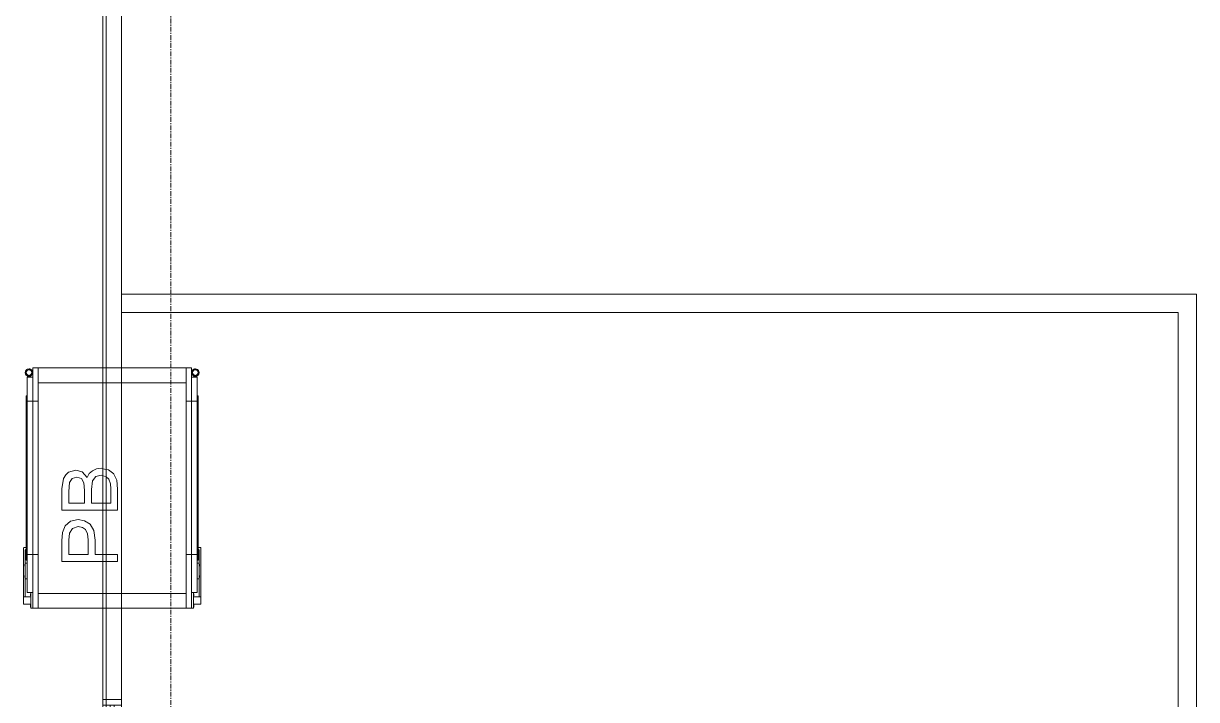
# Model space of a CAD drawing. Header units: millimetres. Extents: x -21807 to 26525, y -2564 to 60640.
# Drawn here: x 2803 to 5976, y 54494 to 56324 of the extents above; entities that cross this region are included whole.
import ezdxf

# ---------------------------------------------------------------- set-up
doc = ezdxf.new("R2010")
doc.units = ezdxf.units.MM
doc.linetypes.add('Grid Line', pattern=[22.225, 12.7, -3.175, 3.175, -3.175])
for name, color, linetype, lineweight in [('A-DETL-THIN', 7, 'Continuous', 9), ('A-WALL', 7, 'Continuous', 9), ('S-GRID', 7, 'Continuous', 9)]:
    doc.layers.add(name, color=color, linetype=linetype, lineweight=lineweight)
doc.layers.add('A-GLAZ', color=7, linetype='Continuous', lineweight=9, true_color=0x00007f)

# ---------------------------------------------------------------- blocks, each defined once
blk = doc.blocks.new('AK_OViewTuongPanel - 1000x1200-V6-MẶT BẰNG PHÂN VÙNG ÁP SUẤT')
at = {"layer": 'A-GLAZ', "color": 7, "lineweight": 13, "true_color": 0xececf5}
for p, q in [((-515, 25), (-500, 25)), ((-515, -25), (-515, 16.4)), ((-500, 25), (-500, 16.4)), ((-500, -5), (-500, 5)), ((-500, 5), (-500, -5)), ((500, 25), (515, 25)), ((500, 16.4), (500, 25)), ((500, 5), (500, -5)), ((500, -5), (500, 5)), ((515, 16.4), (515, -25))]:
    blk.add_line(p, q, dxfattribs=at)
at = {"layer": 'A-GLAZ', "color": 7, "lineweight": 13, "true_color": 0xf3f3f9}
for p, q in [((-515, 16.4), (-515, 25)), ((515, 25), (515, 16.4))]:
    blk.add_line(p, q, dxfattribs=at)
at = {"layer": 'A-GLAZ', "color": 254, "lineweight": 13, "true_color": 0xcccce5}
for p, q in [((-515, 25), (-515, 16.4)), ((-500, 25), (-515, 25)), ((500, 25), (-500, 25)), ((-500, 16.4), (-500, 25)), ((-500, 5), (500, 5)), ((515, 25), (500, 25)), ((500, 25), (500, 16.4)), ((515, 16.4), (515, 25)), ((500, -5), (-500, -5)), ((500, -25), (-500, -25))]:
    blk.add_line(p, q, dxfattribs=at)
at = {"layer": 'A-GLAZ', "color": 9, "lineweight": 13, "true_color": 0xaaaad4}
for p, q in [((-515, 16.4), (-515, -25)), ((-500, -25), (-500, 16.4)), ((500, 5), (-500, 5)), ((-500, 5), (-500, -5)), ((500, 16.4), (500, -25)), ((500, -5), (500, 5)), ((515, -25), (515, 16.4)), ((-515, -25), (-500, -25)), ((-500, -5), (500, -5)), ((-500, -25), (500, -25)), ((500, -25), (515, -25))]:
    blk.add_line(p, q, dxfattribs=at)
at = {"layer": 'A-GLAZ', "color": 254, "lineweight": 13, "true_color": 0xe0e0ef}
for p, q in [((-500, 25), (500, 25)), ((-500, 16.4), (-500, 5)), ((500, 5), (500, 16.4)), ((-500, -25), (-515, -25)), ((-500, -5), (-500, -25)), ((500, -25), (500, -5)), ((515, -25), (500, -25))]:
    blk.add_line(p, q, dxfattribs=at)
blk = doc.blocks.new('Passbox - KT 500x500x400-1231699-MẶT BẰNG PHÂN VÙNG ÁP SUẤT')
at = {"layer": 'A-GLAZ', "color": 254, "lineweight": 13, "true_color": 0xe0e0ef}
for p, q in [((-294.1, 240), (-314.1, 240)), ((-314.1, 220), (-314.1, 240)), ((-294.1, 240), (-294.1, 235)), ((-294.1, 240), (-163, 240)), ((-245.8, 235), (-294.1, 235)), ((-294.1, 235), (-294.1, 220)), ((-245.8, 230), (-282.6, 230)), ((-282.6, 220), (-282.6, 230)), ((-245.8, 235), (-203.4, 235)), ((-245.8, 230), (-245.8, 235)), ((-203.4, 230), (-245.8, 230)), ((-240.7, 236.3), (-242.1, 236.3)), ((-242.1, 236.3), (-240.7, 236.3)), ((-242.1, 235), (-242.1, 236.3)), ((-240.7, 235), (-242.1, 235)), ((-242.1, 235), (-240.7, 235)), ((-237.9, 236.3), (-240.7, 236.3)), ((-240.7, 236.3), (-237.9, 236.3)), ((-240.7, 235), (-240.7, 236.3)), ((-240.7, 235), (-240.7, 236.3)), ((-237.9, 235), (-240.7, 235)), ((-240.7, 235), (-237.9, 235)), ((-237.9, 236.3), (-236.5, 236.3)), ((-236.5, 236.3), (-237.9, 236.3)), ((-237.9, 236.3), (-237.9, 235)), ((-237.9, 235), (-237.9, 236.3)), ((-237.9, 235), (-236.5, 235)), ((-236.5, 235), (-237.9, 235)), ((-236.5, 235), (-236.5, 236.3)), ((-210.3, 236.3), (-211.8, 236.3)), ((-211.8, 236.3), (-210.3, 236.3)), ((-211.8, 235), (-211.8, 236.3)), ((-210.3, 235), (-211.8, 235)), ((-211.8, 235), (-210.3, 235)), ((-210.3, 236.3), (-207.5, 236.3)), ((-207.5, 236.3), (-210.3, 236.3)), ((-210.3, 236.3), (-210.3, 235)), ((-210.3, 235), (-210.3, 236.3)), ((-210.3, 235), (-207.5, 235)), ((-207.5, 235), (-210.3, 235)), ((-207.5, 236.3), (-206.1, 236.3)), ((-206.1, 236.3), (-207.5, 236.3)), ((-207.5, 235), (-207.5, 236.3)), ((-207.5, 235), (-207.5, 236.3)), ((-207.5, 235), (-206.1, 235)), ((-206.1, 235), (-207.5, 235)), ((-206.1, 235), (-206.1, 236.3)), ((-168, 235), (-203.4, 235)), ((-203.4, 235), (-203.4, 230)), ((-193, 230), (-203.4, 230)), ((-195, 230), (-135, 230)), ((-195, 230), (-193, 230)), ((-180.3, 233), (-193, 233)), ((-178.5, 233), (-180, 233)), ((-180, 233), (-178.5, 233)), ((-180, 232.2), (-180, 200)), ((-174, 233), (-177.7, 233)), ((-177.7, 233), (-174, 233)), ((-157.5, 233), (-174, 233)), ((-174, 233), (-157.5, 233)), ((-161, 238), (-161, 233)), ((-146.6, 233), (-157.5, 233)), ((-157.5, 233), (-146.6, 233)), ((-135, 233), (-146.6, 233)), ((-146.6, 233), (-135, 233)), ((-135, 233), (190, 233)), ((190, 233), (-135, 233)), ((190, 230), (-135, 230)), ((232.7, 233), (190, 233)), ((190, 233), (212.5, 233)), ((190, 230), (205.5, 230)), ((205.5, 230), (232.4, 230)), ((212.5, 233), (232.7, 233)), ((232.4, 230), (242, 230)), ((235, 233), (232.7, 233)), ((232.7, 233), (235, 233)), ((235, 230.8), (235, 233)), ((235, 200), (235, 230)), ((242, 233), (235.3, 233)), ((248, 233), (242, 233)), ((242, 230), (248, 230)), ((248, 230), (250, 230)), ((248, 230), (250, 230)), ((300, 230), (248, 230)), ((300, 230), (300, 215)), ((-314.1, 220), (-325, 220)), ((-325, 215), (-325, 220)), ((-282.6, 215), (-325, 215)), ((-325, 200), (-325, 215)), ((-325, 200), (-325, 25)), ((-320.7, 220), (-322.1, 220)), ((-322.1, 220), (-320.7, 220)), ((-320.7, 220), (-322.1, 220)), ((-322.1, 220), (-320.7, 220)), ((-317.9, 220), (-320.7, 220)), ((-320.7, 220), (-317.9, 220)), ((-317.9, 220), (-320.7, 220)), ((-320.7, 220), (-317.9, 220)), ((-317.9, 220), (-316.5, 220)), ((-316.5, 220), (-317.9, 220)), ((-317.9, 220), (-316.5, 220)), ((-316.5, 220), (-317.9, 220)), ((-294.1, 220), (-314.1, 220)), ((-282.6, 220), (-294.1, 220)), ((-290.3, 220), (-291.8, 220)), ((-291.8, 220), (-290.3, 220)), ((-290.3, 220), (-291.8, 220)), ((-291.8, 220), (-290.3, 220)), ((-290.3, 220), (-287.5, 220)), ((-287.5, 220), (-290.3, 220)), ((-290.3, 220), (-287.5, 220)), ((-287.5, 220), (-290.3, 220)), ((-287.5, 220), (-286.1, 220)), ((-286.1, 220), (-287.5, 220)), ((-287.5, 220), (-286.1, 220)), ((-286.1, 220), (-287.5, 220)), ((-285, 200), (-285, 25)), ((-285, 200), (-285, 25)), ((-282.6, 215), (-282.6, 220)), ((300, 215), (-282.6, 215)), ((285, 200), (285, 25)), ((285, 25), (285, 200)), ((325, 215), (300, 215)), ((325, 215), (325, 200)), ((325, 200), (325, 25)), ((-198.5, 25), (-198.5, 135.8)), ((-198.5, 135.8), (-142.7, 135.8)), ((-142.7, 135.8), (-120.2, 134.4)), ((-120.2, 134.4), (-101.9, 127.4)), ((-101.9, 127.4), (-90, 112.8)), ((-59.6, 25), (-59.6, 135.8)), ((-59.6, 135.8), (-2.1, 135.8)), ((-2.1, 135.8), (26, 131.4)), ((26, 131.4), (35.5, 125.8)), ((-140.8, 117), (-179.7, 117)), ((-179.7, 117), (-179.7, 65.2)), ((-121.9, 115.7), (-140.8, 117)), ((-109.2, 107.2), (-121.9, 115.7)), ((-104.4, 91.6), (-109.2, 107.2)), ((-90, 112.8), (-85.5, 92.3)), ((-9, 117), (-40.8, 117)), ((-40.8, 117), (-40.8, 74.6)), ((15.2, 115), (-9, 117)), ((26, 107.8), (15.2, 115)), ((25.8, 83.2), (29.8, 95.5)), ((29.8, 95.5), (26, 107.8)), ((35.5, 125.8), (42.7, 117.8)), ((42.7, 117.8), (48.7, 98.5)), ((48.7, 98.5), (43.6, 80.9)), ((-179.7, 65.2), (-140.3, 65.2)), ((-140.3, 65.2), (-123.6, 66.9)), ((-123.6, 66.9), (-112.6, 72.1)), ((-112.6, 72.1), (-106.4, 80.5)), ((-106.4, 80.5), (-104.4, 91.6)), ((-88.6, 74.5), (-97.7, 59.7)), ((-85.5, 92.3), (-88.6, 74.5)), ((-40.8, 74.6), (-6.4, 74.6)), ((-6.4, 74.6), (13.7, 76.3)), ((13.7, 76.3), (25.8, 83.2)), ((43.6, 80.9), (28.3, 67.6)), ((28.3, 67.6), (39, 62)), ((-141.4, 46.4), (-179.7, 46.4)), ((-179.7, 46.4), (-179.7, 25)), ((-114.7, 49.7), (-141.4, 46.4)), ((-97.7, 59.7), (-114.7, 49.7)), ((-4, 55.8), (-40.8, 55.8)), ((-40.8, 55.8), (-40.8, 25)), ((19.3, 53.3), (-4, 55.8)), ((30.9, 44.5), (19.3, 53.3)), ((34.5, 29.9), (30.9, 44.5)), ((39, 62), (46.9, 53.5)), ((46.9, 53.5), (51.8, 42.7)), ((51.8, 42.7), (53.4, 30.1)), ((-325, 16.4), (-325, 25)), ((-325, 16.4), (-325, 13.7)), ((-325, 13.2), (-325, -25)), ((-285, 16.4), (-285, 11.9)), ((-285, 16.4), (-285, 11.9)), ((-285, 11.3), (-285, -25)), ((-285, 11.3), (-285, -25)), ((-198.5, 25), (-198.5, 16.4)), ((-198.5, 8), (-198.5, 16.4)), ((-198.5, -14.8), (-198.5, 7.2)), ((-179.7, 16.4), (-179.7, 25)), ((-179.7, 16.4), (-179.7, 7.1)), ((-179.7, 6.3), (-179.7, -14.8)), ((-59.6, 25), (-59.6, 16.4)), ((-59.6, 1.6), (-59.6, 16.4)), ((-59.6, -14.8), (-59.6, 0.5)), ((-40.8, 16.4), (-40.8, 25)), ((-40.8, 16.4), (-40.8, 4)), ((-40.8, 4), (-2.2, 4)), ((-2.2, 4), (11.8, 4.7)), ((11.8, 4.7), (23.6, 8.8)), ((23.6, 8.8), (30.7, 16.4)), ((33.4, 25), (31.5, 17.2)), ((33.4, 25), (34.5, 29.9)), ((48.9, 9.8), (38.3, -4.2)), ((50.4, 16.4), (48.9, 9.8)), ((50.4, 16.4), (52.3, 25)), ((53.4, 30.1), (52.3, 25)), ((285, 16.4), (285, -25)), ((285, -25), (285, 16.4)), ((325, 25), (325, 16.4)), ((325, 16.4), (325, -25)), ((-179.7, -14.8), (-198.5, -14.8)), ((-2.6, -14.8), (-59.6, -14.8)), ((21.6, -12.2), (-2.6, -14.8)), ((38, -4.6), (21.6, -12.2)), ((-285, -200), (-325, -200)), ((-325, -200), (-285, -200)), ((-282.6, -215), (-325, -215)), ((-325, -215), (-180, -215)), ((-294.1, -220), (-314.1, -220)), ((-314.1, -220), (-294.1, -220)), ((-285, -200), (285, -200)), ((-180, -200), (-285, -200)), ((-282.6, -215), (-282.6, -220)), ((-180, -215), (-282.6, -215)), ((-282.6, -215), (-282.6, -220)), ((-174, -200), (-180, -200)), ((-180, -200), (-157.5, -200)), ((-180, -215), (-174, -215)), ((-174, -215), (-180, -215)), ((-166.8, -200), (-174, -200)), ((-174, -215), (-166.8, -215)), ((-157.5, -215), (-174, -215)), ((-157.5, -200), (-166.8, -200)), ((-166.8, -215), (-135, -215)), ((-135, -200), (-157.5, -200)), ((-157.5, -200), (-146.6, -200)), ((-135, -215), (-157.5, -215)), ((-146.6, -200), (-135, -200)), ((-135, -200), (190, -200)), ((190, -200), (-135, -200)), ((190, -215), (-135, -215)), ((-135, -215), (190, -215)), ((201.6, -200), (190, -200)), ((190, -200), (221.8, -200)), ((190, -215), (212.5, -215)), ((212.5, -215), (190, -215)), ((233.5, -200), (201.6, -200)), ((212.5, -215), (221.8, -215)), ((229, -215), (212.5, -215)), ((221.8, -200), (233.5, -200)), ((221.8, -215), (235, -215)), ((235, -215), (229, -215)), ((235, -200), (233.5, -200)), ((233.5, -200), (235, -200)), ((285, -200), (235, -200)), ((300, -215), (235, -215)), ((235, -215), (300, -215)), ((325, -200), (285, -200)), ((285, -200), (325, -200)), ((-294.1, -240), (-294.1, -235)), ((-294.1, -235), (-294.1, -240)), ((-203.4, -230), (-245.8, -230)), ((-245.8, -230), (-203.4, -230)), ((-245.8, -235), (-203.4, -235)), ((-245.8, -235), (-203.4, -235)), ((-240.7, -235), (-242.1, -235)), ((-242.1, -235), (-240.7, -235)), ((-237.9, -235), (-240.7, -235)), ((-240.7, -235), (-237.9, -235)), ((-237.9, -235), (-236.5, -235)), ((-236.5, -235), (-237.9, -235)), ((-210.3, -235), (-211.8, -235)), ((-211.8, -235), (-210.3, -235)), ((-210.3, -235), (-207.5, -235)), ((-207.5, -235), (-210.3, -235)), ((-207.5, -235), (-206.1, -235)), ((-206.1, -235), (-207.5, -235)), ((-187, -230), (-193, -230)), ((-193, -230), (-180, -230)), ((-180.3, -230), (-187, -230)), ((-180.3, -233), (-178.6, -233)), ((-180, -230), (-178.5, -230)), ((-178.5, -230), (-180, -230)), ((-180, -233), (-178.5, -233)), ((-178.5, -233), (-180, -233)), ((-177.7, -230), (-174, -230)), ((-174, -230), (-177.7, -230)), ((-177.7, -233), (-174, -233)), ((-166.8, -233), (-177.7, -233)), ((-174, -230), (-157.5, -230)), ((-166.8, -230), (-174, -230)), ((-174, -233), (-166.8, -233)), ((-157.5, -230), (-166.8, -230)), ((-166.8, -233), (-165.5, -233)), ((-165.5, -233), (-166.8, -233)), ((-166, -230.2), (-166, -233)), ((-161.2, -233), (-135, -233)), ((-146.6, -233), (-161.2, -233)), ((-161, -232.2), (-161, -230)), ((-157.5, -230), (-146.6, -230)), ((-146.6, -230), (-157.5, -230)), ((-146.6, -230), (-135, -230)), ((-135, -230), (-146.6, -230)), ((-135, -233), (-146.6, -233)), ((190, -230), (-135, -230)), ((-135, -230), (190, -230)), ((-135, -233), (190, -233)), ((190, -233), (-135, -233)), ((190, -230), (212.5, -230)), ((212.5, -230), (190, -230)), ((190, -233), (201.6, -233)), ((221.8, -233), (190, -233)), ((201.6, -233), (212.5, -233)), ((212.5, -230), (221.8, -230)), ((221.8, -230), (212.5, -230)), ((212.5, -233), (229, -233)), ((221.8, -230), (232.7, -230)), ((232.7, -230), (221.8, -230)), ((232.7, -233), (221.8, -233)), ((229, -233), (232.7, -233)), ((232.7, -230), (235, -230)), ((233.5, -230), (232.7, -230)), ((232.7, -233), (233.5, -233)), ((233.5, -233), (232.7, -233)), ((235, -230), (233.5, -230)), ((233.5, -233), (235, -233)), ((235, -233), (233.5, -233)), ((233.6, -233), (235.3, -233)), ((235, -230), (248, -230)), ((248, -230), (235.3, -230))]:
    blk.add_line(p, q, dxfattribs=at)
at = {"layer": 'A-GLAZ', "color": 254, "lineweight": 13, "true_color": 0xcccce5}
for p, q in [((-314.1, 240), (-294.1, 240)), ((-314.1, 220), (-314.1, 240)), ((-163, 240), (-294.1, 240)), ((-294.1, 220), (-294.1, 240)), ((-294.1, 235), (-245.8, 235)), ((-282.6, 230), (300, 230)), ((-282.6, 215), (-282.6, 230)), ((-245.8, 235), (-203.4, 235)), ((-245.8, 230), (-245.8, 235)), ((-240.7, 236.3), (-242.1, 236.3)), ((-242.1, 236.3), (-240.7, 236.3)), ((-242.1, 235), (-242.1, 236.3)), ((-237.9, 236.3), (-240.7, 236.3)), ((-240.7, 236.3), (-237.9, 236.3)), ((-240.7, 235), (-240.7, 236.3)), ((-240.7, 235), (-240.7, 236.3)), ((-237.9, 236.3), (-236.5, 236.3)), ((-236.5, 236.3), (-237.9, 236.3)), ((-237.9, 236.3), (-237.9, 235)), ((-237.9, 235), (-237.9, 236.3)), ((-236.5, 235), (-236.5, 236.3)), ((-210.3, 236.3), (-211.8, 236.3)), ((-211.8, 236.3), (-210.3, 236.3)), ((-211.8, 235), (-211.8, 236.3)), ((-210.3, 236.3), (-207.5, 236.3)), ((-207.5, 236.3), (-210.3, 236.3)), ((-210.3, 236.3), (-210.3, 235)), ((-210.3, 235), (-210.3, 236.3)), ((-207.5, 236.3), (-206.1, 236.3)), ((-206.1, 236.3), (-207.5, 236.3)), ((-207.5, 235), (-207.5, 236.3)), ((-207.5, 235), (-207.5, 236.3)), ((-206.1, 235), (-206.1, 236.3)), ((-203.4, 235), (-168, 235)), ((-203.4, 230), (-203.4, 235)), ((-195, 233), (-195, 230)), ((-193, 233), (-195, 233)), ((-135, 233), (-195, 233)), ((-161, 233), (-161, 238)), ((-135, 233), (190, 233)), ((250, 233), (190, 233)), ((250, 233), (248, 233)), ((250, 230), (250, 233)), ((300, 215), (300, 230)), ((-325, 220), (-282.6, 220)), ((-325, 215), (-325, 220)), ((-325, 215), (325, 215)), ((-325, 200), (-325, 215)), ((325, 200), (-325, 200)), ((-325, 25), (-325, 200)), ((-325, 200), (325, 200)), ((-320.7, 221.3), (-322.1, 221.3)), ((-322.1, 221.3), (-320.7, 221.3)), ((-320.7, 221.3), (-322.1, 221.3)), ((-322.1, 221.3), (-320.7, 221.3)), ((-322.1, 220), (-322.1, 221.3)), ((-322.1, 220), (-322.1, 221.3)), ((-317.9, 221.3), (-320.7, 221.3)), ((-320.7, 221.3), (-317.9, 221.3)), ((-317.9, 221.3), (-320.7, 221.3)), ((-320.7, 221.3), (-317.9, 221.3)), ((-320.7, 220), (-320.7, 221.3)), ((-320.7, 220), (-320.7, 221.3)), ((-320.7, 220), (-320.7, 221.3)), ((-320.7, 220), (-320.7, 221.3)), ((-317.9, 221.3), (-316.5, 221.3)), ((-316.5, 221.3), (-317.9, 221.3)), ((-317.9, 221.3), (-316.5, 221.3)), ((-316.5, 221.3), (-317.9, 221.3)), ((-317.9, 221.3), (-317.9, 220)), ((-317.9, 220), (-317.9, 221.3)), ((-317.9, 221.3), (-317.9, 220)), ((-317.9, 220), (-317.9, 221.3)), ((-316.5, 220), (-316.5, 221.3)), ((-316.5, 220), (-316.5, 221.3)), ((-290.3, 221.3), (-291.8, 221.3)), ((-291.8, 221.3), (-290.3, 221.3)), ((-290.3, 221.3), (-291.8, 221.3)), ((-291.8, 221.3), (-290.3, 221.3)), ((-291.8, 220), (-291.8, 221.3)), ((-291.8, 220), (-291.8, 221.3)), ((-290.3, 221.3), (-287.5, 221.3)), ((-287.5, 221.3), (-290.3, 221.3)), ((-290.3, 221.3), (-287.5, 221.3)), ((-287.5, 221.3), (-290.3, 221.3)), ((-290.3, 221.3), (-290.3, 220)), ((-290.3, 220), (-290.3, 221.3)), ((-290.3, 221.3), (-290.3, 220)), ((-290.3, 220), (-290.3, 221.3)), ((-287.5, 221.3), (-286.1, 221.3)), ((-286.1, 221.3), (-287.5, 221.3)), ((-287.5, 221.3), (-286.1, 221.3)), ((-286.1, 221.3), (-287.5, 221.3)), ((-287.5, 220), (-287.5, 221.3)), ((-287.5, 220), (-287.5, 221.3)), ((-287.5, 220), (-287.5, 221.3)), ((-287.5, 220), (-287.5, 221.3)), ((-286.1, 220), (-286.1, 221.3)), ((-286.1, 220), (-286.1, 221.3)), ((325, 200), (325, 215)), ((325, 200), (325, 25)), ((-142.7, 135.8), (-198.5, 135.8)), ((-198.5, 135.8), (-198.5, 25)), ((-120.2, 134.4), (-142.7, 135.8)), ((-101.9, 127.4), (-120.2, 134.4)), ((-90, 112.8), (-101.9, 127.4)), ((-2.1, 135.8), (-59.6, 135.8)), ((-59.6, 135.8), (-59.6, 25)), ((26, 131.4), (-2.1, 135.8)), ((35.5, 125.8), (26, 131.4)), ((-179.7, 65.2), (-179.7, 117)), ((-179.7, 117), (-140.8, 117)), ((-140.8, 117), (-121.9, 115.7)), ((-121.9, 115.7), (-109.2, 107.2)), ((-109.2, 107.2), (-104.4, 91.6)), ((-85.5, 92.3), (-90, 112.8)), ((-40.8, 74.6), (-40.8, 117)), ((-40.8, 117), (-9, 117)), ((-9, 117), (15.2, 115)), ((15.2, 115), (26, 107.8)), ((29.8, 95.5), (25.8, 83.2)), ((26, 107.8), (29.8, 95.5)), ((42.7, 117.8), (35.5, 125.8)), ((48.7, 98.5), (42.7, 117.8)), ((43.6, 80.9), (48.7, 98.5)), ((-140.3, 65.2), (-179.7, 65.2)), ((-123.6, 66.9), (-140.3, 65.2)), ((-112.6, 72.1), (-123.6, 66.9)), ((-106.4, 80.5), (-112.6, 72.1)), ((-104.4, 91.6), (-106.4, 80.5)), ((-97.7, 59.7), (-88.6, 74.5)), ((-88.6, 74.5), (-85.5, 92.3)), ((-6.4, 74.6), (-40.8, 74.6)), ((13.7, 76.3), (-6.4, 74.6)), ((25.8, 83.2), (13.7, 76.3)), ((28.3, 67.6), (43.6, 80.9)), ((39, 62), (28.3, 67.6)), ((-179.7, 25), (-179.7, 46.4)), ((-179.7, 46.4), (-141.4, 46.4)), ((-141.4, 46.4), (-114.7, 49.7)), ((-114.7, 49.7), (-97.7, 59.7)), ((-40.8, 25), (-40.8, 55.8)), ((-40.8, 55.8), (-4, 55.8)), ((-4, 55.8), (19.3, 53.3)), ((19.3, 53.3), (30.9, 44.5)), ((30.9, 44.5), (34.5, 29.9)), ((46.9, 53.5), (39, 62)), ((51.8, 42.7), (46.9, 53.5)), ((53.4, 30.1), (51.8, 42.7)), ((-325, 13.7), (-325, 16.4)), ((-325, -25), (-325, 13.2)), ((-198.5, 16.4), (-198.5, 8)), ((-198.5, 7.2), (-198.5, -14.8)), ((-179.7, 7.1), (-179.7, 16.4)), ((-179.7, -14.8), (-179.7, 6.3)), ((-59.6, 16.4), (-59.6, 1.6)), ((-59.6, 0.5), (-59.6, -14.8)), ((-40.8, 4), (-40.8, 16.4)), ((-2.2, 4), (-40.8, 4)), ((11.8, 4.7), (-2.2, 4)), ((23.6, 8.8), (11.8, 4.7)), ((30.7, 16.4), (23.6, 8.8)), ((34.5, 29.9), (33.4, 25)), ((38.3, -4.2), (48.9, 9.8)), ((48.9, 9.8), (50.4, 16.4)), ((52.3, 25), (53.4, 30.1)), ((325, 16.4), (325, -25)), ((-325, -25), (-325, -200)), ((-285, -25), (-285, -200)), ((-285, -25), (-285, -200)), ((-198.5, -14.8), (-179.7, -14.8)), ((-59.6, -14.8), (-2.6, -14.8)), ((-2.6, -14.8), (21.6, -12.2)), ((21.6, -12.2), (38, -4.6)), ((285, -25), (285, -200)), ((285, -200), (285, -25)), ((325, -25), (325, -200)), ((-325, -200), (-325, -215)), ((-325, -215), (-282.6, -215)), ((-325, -215), (-325, -220)), ((-325, -220), (-314.1, -220)), ((-320.7, -220), (-322.1, -220)), ((-322.1, -220), (-320.7, -220)), ((-320.7, -220), (-322.1, -220)), ((-322.1, -220), (-320.7, -220)), ((-317.9, -220), (-320.7, -220)), ((-320.7, -220), (-317.9, -220)), ((-317.9, -220), (-320.7, -220)), ((-320.7, -220), (-317.9, -220)), ((-317.9, -220), (-316.5, -220)), ((-316.5, -220), (-317.9, -220)), ((-317.9, -220), (-316.5, -220)), ((-316.5, -220), (-317.9, -220)), ((-314.1, -220), (-294.1, -220)), ((-314.1, -220), (-314.1, -240)), ((-294.1, -220), (-294.1, -235)), ((-294.1, -220), (-282.6, -220)), ((-290.3, -220), (-291.8, -220)), ((-291.8, -220), (-290.3, -220)), ((-290.3, -220), (-291.8, -220)), ((-291.8, -220), (-290.3, -220)), ((-290.3, -220), (-287.5, -220)), ((-287.5, -220), (-290.3, -220)), ((-290.3, -220), (-287.5, -220)), ((-287.5, -220), (-290.3, -220)), ((-287.5, -220), (-286.1, -220)), ((-286.1, -220), (-287.5, -220)), ((-287.5, -220), (-286.1, -220)), ((-286.1, -220), (-287.5, -220)), ((-282.6, -220), (-282.6, -215)), ((-282.6, -215), (300, -215)), ((-282.6, -220), (-282.6, -230)), ((-180, -200), (-180, -230)), ((235, -232.2), (235, -200)), ((300, -215), (300, -230)), ((300, -215), (325, -215)), ((325, -200), (325, -215)), ((-314.1, -240), (-294.1, -240)), ((-294.1, -235), (-245.8, -235)), ((-294.1, -235), (-294.1, -240)), ((-163, -240), (-294.1, -240)), ((-282.6, -230), (-245.8, -230)), ((-245.8, -230), (-203.4, -230)), ((-245.8, -230), (-245.8, -235)), ((-203.4, -235), (-245.8, -235)), ((-240.7, -235), (-242.1, -235)), ((-242.1, -235), (-240.7, -235)), ((-242.1, -235), (-242.1, -236.3)), ((-240.7, -236.3), (-242.1, -236.3)), ((-242.1, -236.3), (-240.7, -236.3)), ((-237.9, -235), (-240.7, -235)), ((-240.7, -235), (-237.9, -235)), ((-240.7, -235), (-240.7, -236.3)), ((-240.7, -235), (-240.7, -236.3)), ((-237.9, -236.3), (-240.7, -236.3)), ((-240.7, -236.3), (-237.9, -236.3)), ((-237.9, -235), (-236.5, -235)), ((-236.5, -235), (-237.9, -235)), ((-237.9, -236.3), (-237.9, -235)), ((-237.9, -235), (-237.9, -236.3)), ((-237.9, -236.3), (-236.5, -236.3)), ((-236.5, -236.3), (-237.9, -236.3)), ((-236.5, -235), (-236.5, -236.3)), ((-210.3, -235), (-211.8, -235)), ((-211.8, -235), (-210.3, -235)), ((-211.8, -235), (-211.8, -236.3)), ((-210.3, -236.3), (-211.8, -236.3)), ((-211.8, -236.3), (-210.3, -236.3)), ((-210.3, -235), (-207.5, -235)), ((-207.5, -235), (-210.3, -235)), ((-210.3, -236.3), (-210.3, -235)), ((-210.3, -235), (-210.3, -236.3)), ((-210.3, -236.3), (-207.5, -236.3)), ((-207.5, -236.3), (-210.3, -236.3)), ((-207.5, -235), (-206.1, -235)), ((-206.1, -235), (-207.5, -235)), ((-207.5, -235), (-207.5, -236.3)), ((-207.5, -235), (-207.5, -236.3)), ((-207.5, -236.3), (-206.1, -236.3)), ((-206.1, -236.3), (-207.5, -236.3)), ((-206.1, -235), (-206.1, -236.3)), ((-203.4, -230), (-203.4, -235)), ((-203.4, -230), (-193, -230)), ((-203.4, -235), (-168, -235)), ((-193, -230), (-195, -230)), ((-135, -230), (-195, -230)), ((-193, -233), (-180.3, -233)), ((-180, -230.8), (-180, -233)), ((-180, -233), (-178.5, -233)), ((-178.5, -233), (-180, -233)), ((-177.7, -233), (-135, -233)), ((-135, -233), (-177.7, -233)), ((-161, -233), (-161, -238)), ((-135, -230), (190, -230)), ((190, -233), (-135, -233)), ((-135, -233), (190, -233)), ((250, -230), (190, -230)), ((190, -233), (232.7, -233)), ((232.7, -233), (190, -233)), ((233.5, -233), (235, -233)), ((235, -233), (233.5, -233)), ((235.3, -233), (248, -233)), ((250, -230), (248, -230)), ((248, -230), (300, -230))]:
    blk.add_line(p, q, dxfattribs=at)
at = {"layer": 'A-GLAZ', "color": 7, "lineweight": 13, "true_color": 0xececf5}
for p, q in [((-294.1, 235), (-294.1, 240)), ((-294.1, 240), (-294.1, 235)), ((-203.4, 235), (-245.8, 235)), ((-203.4, 235), (-245.8, 235)), ((-245.8, 230), (-203.4, 230)), ((-203.4, 230), (-245.8, 230)), ((-240.7, 235), (-242.1, 235)), ((-242.1, 235), (-240.7, 235)), ((-237.9, 235), (-240.7, 235)), ((-240.7, 235), (-237.9, 235)), ((-237.9, 235), (-236.5, 235)), ((-236.5, 235), (-237.9, 235)), ((-210.3, 235), (-211.8, 235)), ((-211.8, 235), (-210.3, 235)), ((-210.3, 235), (-207.5, 235)), ((-207.5, 235), (-210.3, 235)), ((-207.5, 235), (-206.1, 235)), ((-206.1, 235), (-207.5, 235)), ((-193, 230), (-180.3, 230)), ((-180, 230), (-193, 230)), ((-178.6, 233), (-180.3, 233)), ((-178.5, 233), (-180, 233)), ((-180, 233), (-178.5, 233)), ((-178.5, 230), (-180, 230)), ((-180, 230), (-178.5, 230)), ((-174, 233), (-177.7, 233)), ((-177.7, 233), (-174, 233)), ((-174, 230), (-177.7, 230)), ((-177.7, 230), (-174, 230)), ((-166.8, 233), (-174, 233)), ((-174, 233), (-166.8, 233)), ((-146.6, 230), (-174, 230)), ((-174, 230), (-166.8, 230)), ((-165.5, 233), (-166.8, 233)), ((-166.8, 233), (-165.5, 233)), ((-166.8, 230), (-157.5, 230)), ((-166, 232.8), (-166, 230)), ((-157.5, 233), (-161.2, 233)), ((-161.2, 233), (-146.6, 233)), ((-161, 230.8), (-161, 233)), ((-146.6, 233), (-157.5, 233)), ((-157.5, 230), (-135, 230)), ((-135, 233), (-146.6, 233)), ((-146.6, 233), (-135, 233)), ((-135, 230), (-146.6, 230)), ((190, 233), (-135, 233)), ((-135, 233), (190, 233)), ((-135, 230), (190, 230)), ((190, 230), (-135, 230)), ((201.6, 233), (190, 233)), ((190, 233), (201.6, 233)), ((232.7, 230), (190, 230)), ((190, 230), (221.8, 230)), ((212.5, 233), (201.6, 233)), ((201.6, 233), (229, 233)), ((221.8, 233), (212.5, 233)), ((232.7, 233), (221.8, 233)), ((221.8, 230), (232.7, 230)), ((229, 233), (232.7, 233)), ((235, 233), (232.7, 233)), ((232.7, 233), (233.5, 233)), ((233.5, 233), (235, 233)), ((235, 230), (233.5, 230)), ((233.5, 230), (235, 230)), ((235.3, 233), (233.6, 233)), ((248, 230), (235, 230)), ((235.3, 230), (248, 230)), ((-325, 215), (-282.6, 215)), ((-180, 215), (-325, 215)), ((-325, 200), (-285, 200)), ((-325, 200), (-285, 200)), ((-314.1, 220), (-294.1, 220)), ((-294.1, 220), (-314.1, 220)), ((285, 200), (-285, 200)), ((-180, 200), (-285, 200)), ((-282.6, 220), (-282.6, 215)), ((-282.6, 215), (-282.6, 220)), ((-282.6, 215), (-180, 215)), ((-178.5, 215), (-180, 215)), ((-180, 215), (-174, 215)), ((-180, 200), (-174, 200)), ((-166.8, 200), (-180, 200)), ((-166.8, 215), (-178.5, 215)), ((-174, 215), (-146.6, 215)), ((-174, 200), (-166.8, 200)), ((-157.5, 215), (-166.8, 215)), ((-166.8, 200), (-157.5, 200)), ((-146.6, 200), (-166.8, 200)), ((-135, 215), (-157.5, 215)), ((-157.5, 200), (-146.6, 200)), ((-146.6, 215), (-135, 215)), ((-146.6, 200), (-135, 200)), ((-135, 200), (-146.6, 200)), ((-135, 215), (190, 215)), ((190, 215), (-135, 215)), ((190, 200), (-135, 200)), ((-135, 200), (190, 200)), ((201.6, 215), (190, 215)), ((190, 215), (201.6, 215)), ((190, 200), (201.6, 200)), ((201.6, 200), (190, 200)), ((233.5, 215), (201.6, 215)), ((201.6, 215), (233.5, 215)), ((201.6, 200), (212.5, 200)), ((212.5, 200), (201.6, 200)), ((212.5, 200), (221.8, 200)), ((229, 200), (212.5, 200)), ((221.8, 200), (233.5, 200)), ((233.5, 200), (229, 200)), ((235, 215), (233.5, 215)), ((233.5, 215), (235, 215)), ((233.5, 200), (235, 200)), ((235, 200), (233.5, 200)), ((235, 215), (300, 215)), ((300, 215), (235, 215)), ((285, 200), (235, 200)), ((285, 200), (325, 200)), ((285, 200), (325, 200)), ((-325, 25), (-325, 16.4)), ((-285, 25), (-285, 16.4)), ((-285, 25), (-285, 16.4)), ((-198.5, 16.4), (-198.5, 25)), ((-179.7, 25), (-179.7, 16.4)), ((-59.6, 16.4), (-59.6, 25)), ((-40.8, 25), (-40.8, 16.4)), ((31.5, 17.2), (33.4, 25)), ((52.3, 25), (50.4, 16.4)), ((285, 25), (285, 16.4)), ((285, 16.4), (285, 25)), ((325, 25), (325, 16.4)), ((-180, -200), (-285, -200)), ((-285, -200), (-180, -200)), ((-178.5, -200), (-180, -200)), ((-180, -200), (-178.5, -200)), ((-174, -200), (-178.5, -200)), ((-178.5, -200), (-174, -200)), ((-178.5, -215), (-174, -215)), ((-166.8, -215), (-178.5, -215)), ((-166.8, -200), (-174, -200)), ((-174, -200), (-166.8, -200)), ((-174, -215), (-146.6, -215)), ((-157.5, -200), (-166.8, -200)), ((-166.8, -200), (-157.5, -200)), ((-157.5, -215), (-166.8, -215)), ((-135, -200), (-157.5, -200)), ((-157.5, -200), (-146.6, -200)), ((-135, -215), (-157.5, -215)), ((-146.6, -200), (-135, -200)), ((-146.6, -215), (-135, -215)), ((190, -200), (-135, -200)), ((-135, -200), (190, -200)), ((-135, -215), (190, -215)), ((190, -215), (-135, -215)), ((201.6, -200), (190, -200)), ((190, -200), (201.6, -200)), ((190, -215), (229, -215)), ((212.5, -215), (190, -215)), ((229, -200), (201.6, -200)), ((201.6, -200), (212.5, -200)), ((212.5, -200), (221.8, -200)), ((231.8, -215), (212.5, -215)), ((221.8, -200), (229, -200)), ((233.5, -200), (229, -200)), ((229, -200), (235, -200)), ((229, -215), (231.8, -215)), ((232.7, -215), (233.5, -215)), ((233.5, -215), (232.7, -215)), ((235, -200), (233.5, -200)), ((285, -200), (235, -200)), ((235, -200), (285, -200)), ((-180, -230), (-178.5, -230)), ((-178.5, -230), (-180, -230)), ((-177.7, -230), (-174, -230)), ((-174, -230), (-177.7, -230)), ((-177.4, -233), (-165.4, -233)), ((-173.4, -230), (-166.8, -230)), ((-166.8, -230), (-173.4, -230)), ((-166, -233), (-166, -230.2)), ((-165.2, -233), (-161.2, -233)), ((-161.2, -233), (-165.2, -233)), ((-161, -230), (-165, -230)), ((-161.2, -230), (-157.5, -230)), ((-157.5, -230), (-161.2, -230)), ((-161.2, -233), (-135, -233)), ((-161, -230), (-161, -232.2)), ((-156.6, -230), (-146.6, -230)), ((-146.6, -230), (-156.6, -230)), ((-145.6, -230), (-135, -230)), ((-135, -230), (-145.6, -230)), ((-135, -230), (190, -230)), ((190, -230), (-135, -230)), ((-135, -233), (190, -233)), ((190, -233), (205.5, -233)), ((191.1, -230), (201.6, -230)), ((201.6, -230), (191.1, -230)), ((202.7, -230), (212.5, -230)), ((212.5, -230), (202.7, -230)), ((205.5, -233), (232.4, -233)), ((213.4, -230), (221.8, -230)), ((221.8, -230), (213.4, -230)), ((222.6, -230), (229, -230)), ((229, -230), (222.6, -230)), ((229.5, -230), (232.7, -230)), ((232.7, -230), (229.5, -230)), ((232.7, -230), (233.5, -230)), ((233.5, -230), (232.7, -230)), ((232.7, -233), (233.5, -233)), ((233.5, -233), (232.7, -233)), ((233.7, -230), (235, -230)), ((235, -230), (233.7, -230))]:
    blk.add_line(p, q, dxfattribs=at)
at = {"layer": 'A-GLAZ', "color": 7, "lineweight": 13, "true_color": 0xf7f7fb}
for p, q in [((-180.3, 230), (-178.8, 230)), ((-178.6, 230), (-180, 230)), ((-161.2, 230), (-165.2, 230)), ((-165.2, 230), (-161.2, 230)), ((-161.2, 233), (-165, 233)), ((-161, 230), (-165, 230)), ((233.5, 230), (232.7, 230)), ((232.7, 230), (233.5, 230)), ((234.9, 230), (233.5, 230)), ((233.6, 230), (235.2, 230)), ((232.5, 200), (-180, 200)), ((235, 200), (233.5, 200)), ((232.5, -200), (-180, -200)), ((-180, -200), (232.5, -200)), ((231.4, -215), (-178.5, -215)), ((-178.5, -215), (231.4, -215)), ((235, -200), (233.5, -200)), ((233.5, -200), (235, -200)), ((-174.2, -230), (-177.4, -230)), ((-177.4, -230), (-174, -230)), ((-167, -230), (-173.6, -230)), ((-173.3, -230), (-166.8, -230)), ((-157.7, -230), (-161.2, -230)), ((-161, -230), (-157.5, -230)), ((-146.7, -230), (-156.7, -230)), ((-156.5, -230), (-146.6, -230)), ((-135, -230), (-145.7, -230)), ((-145.6, -230), (190, -230)), ((190, -230), (-135, -230)), ((201.7, -230), (191.1, -230)), ((191.1, -230), (201.6, -230)), ((202.6, -230), (212.5, -230)), ((212.7, -230), (202.7, -230)), ((213.3, -230), (221.8, -230)), ((222, -230), (213.5, -230)), ((222.5, -230), (229, -230)), ((229.2, -230), (222.7, -230)), ((229.4, -230), (232.4, -230)), ((232.4, -230), (229.6, -230)), ((232.4, -233), (232.5, -233))]:
    blk.add_line(p, q, dxfattribs=at)
at = {"layer": 'A-GLAZ', "color": 7, "lineweight": 13, "true_color": 0xf3f3f9}
for p, q in [((-178.7, 230), (-180, 230)), ((-180, 230), (-178.7, 230)), ((-174.5, 230), (-177.7, 230)), ((-177.7, 230), (-174.5, 230)), ((-165.4, 233), (-177.4, 233)), ((-167.6, 230), (-174, 230)), ((-174, 230), (-167.6, 230)), ((-166, 230), (-166, 232.8)), ((-161.2, 233), (-165.2, 233)), ((-165.2, 233), (-161.2, 233)), ((-165, 230), (-161, 230)), ((-150.5, 233), (-161.2, 233)), ((-158.4, 230), (-161.2, 230)), ((-161.2, 230), (-158.4, 230)), ((-161, 233), (-161, 230.8)), ((-147.7, 230), (-157.5, 230)), ((-157.5, 230), (-147.7, 230)), ((-135, 233), (-150.5, 233)), ((-136.1, 230), (-146.6, 230)), ((-146.6, 230), (-136.1, 230)), ((190, 233), (-135, 233)), ((190, 230), (-135, 230)), ((-135, 230), (190, 230)), ((232.4, 233), (190, 233)), ((200.6, 230), (190, 230)), ((190, 230), (200.6, 230)), ((211.6, 230), (201.6, 230)), ((201.6, 230), (211.6, 230)), ((220.2, 230), (212.5, 230)), ((212.5, 230), (220.2, 230)), ((228.4, 230), (221.8, 230)), ((221.8, 230), (228.4, 230)), ((232.7, 230), (229, 230)), ((229, 230), (232.7, 230)), ((233.5, 230), (232.7, 230)), ((232.7, 230), (233.5, 230)), ((235, 230), (233.5, 230)), ((233.5, 230), (235, 230)), ((-285, 200), (-180, 200)), ((-285, 200), (-180, 200)), ((-180, 200), (-174, 200)), ((-135, 200), (-180, 200)), ((-142, 215), (-178.5, 215)), ((-178.5, 215), (-142, 215)), ((-174, 200), (-157.5, 200)), ((-157.5, 200), (-135, 200)), ((-135, 215), (-141.4, 215)), ((-141.4, 215), (-135, 215)), ((190, 215), (-135, 215)), ((-135, 215), (190, 215)), ((-135, 200), (190, 200)), ((190, 200), (-135, 200)), ((233.5, 215), (190, 215)), ((190, 215), (233.5, 215)), ((190, 200), (201.6, 200)), ((235, 200), (190, 200)), ((201.6, 200), (229, 200)), ((229, 200), (233.5, 200)), ((233.5, 200), (235, 200)), ((235, 200), (285, 200)), ((235, 200), (285, 200)), ((232.5, -200), (-180, -200)), ((235, -200), (233.5, -200)), ((-178.6, -230), (-180.2, -230)), ((-179.9, -230), (-178.5, -230)), ((-165.2, -230), (-161.2, -230)), ((-161.2, -230), (-165.2, -230)), ((-165, -230), (-161, -230)), ((-165, -233), (-161.2, -233)), ((233.6, -230), (235, -230)), ((235.3, -230), (233.8, -230))]:
    blk.add_line(p, q, dxfattribs=at)
at = {"layer": 'A-GLAZ', "color": 7, "lineweight": 13, "true_color": 0xfafafc}
for p, q in [((-177.4, 230), (-174.6, 230)), ((-174.4, 230), (-177.4, 230)), ((-174.2, 230), (-167.7, 230)), ((-167.5, 230), (-174, 230)), ((-161.2, 230), (-158.5, 230)), ((-158.3, 230), (-161, 230)), ((-157.7, 230), (-150.5, 230)), ((-147.6, 230), (-157.5, 230)), ((-150.5, 230), (-147.7, 230)), ((-146.7, 230), (-136.1, 230)), ((-136.1, 230), (-146.6, 230)), ((-135, 230), (190, 230)), ((200.6, 230), (-135, 230)), ((190, 230), (200.7, 230)), ((211.5, 230), (201.6, 230)), ((201.7, 230), (205.5, 230)), ((205.5, 230), (211.7, 230)), ((220, 230), (212.5, 230)), ((212.7, 230), (220, 230)), ((228.3, 230), (221.8, 230)), ((222, 230), (228.6, 230)), ((232.4, 230), (229, 230)), ((229.2, 230), (232.4, 230)), ((232.5, 233), (232.4, 233)), ((-180, 200), (232.5, 200)), ((-180, 200), (232.5, 200)), ((-178.5, 215), (-142, 215)), ((-142, 215), (-178.5, 215)), ((-141.4, 215), (232.5, 215)), ((232.5, 215), (-141.4, 215)), ((233.5, 200), (235, 200)), ((233.5, 200), (235, 200)), ((-161.2, -230), (-165, -230)), ((-165, -230), (-161, -230))]:
    blk.add_line(p, q, dxfattribs=at)
at = {"layer": 'A-GLAZ', "color": 7, "lineweight": 13, "true_color": 0xfcfcfd}
for p, q in [((-165, 230), (-161.2, 230)), ((-161, 230), (-165, 230)), ((232.5, -230), (232.4, -230))]:
    blk.add_line(p, q, dxfattribs=at)
at = {"layer": 'A-GLAZ', "color": 7, "lineweight": 13, "true_color": 0xfdfdfd}
blk.add_line((232.4, 230), (232.5, 230), dxfattribs=at)
at = {"layer": 'A-GLAZ', "color": 9, "lineweight": 13, "true_color": 0xaaaad4}
for p, q in [((-325, -200), (-325, -25)), ((325, -25), (325, -200)), ((-325, -200), (325, -200)), ((-325, -200), (-325, -215)), ((325, -200), (-325, -200)), ((-325, -215), (-325, -220)), ((325, -215), (-325, -215)), ((-282.6, -220), (-325, -220)), ((-322.1, -220), (-322.1, -221.3)), ((-322.1, -220), (-322.1, -221.3)), ((-320.7, -221.3), (-322.1, -221.3)), ((-322.1, -221.3), (-320.7, -221.3)), ((-320.7, -221.3), (-322.1, -221.3)), ((-322.1, -221.3), (-320.7, -221.3)), ((-320.7, -220), (-320.7, -221.3)), ((-320.7, -220), (-320.7, -221.3)), ((-320.7, -220), (-320.7, -221.3)), ((-320.7, -220), (-320.7, -221.3)), ((-317.9, -221.3), (-320.7, -221.3)), ((-320.7, -221.3), (-317.9, -221.3)), ((-317.9, -221.3), (-320.7, -221.3)), ((-320.7, -221.3), (-317.9, -221.3)), ((-317.9, -221.3), (-317.9, -220)), ((-317.9, -220), (-317.9, -221.3)), ((-317.9, -221.3), (-317.9, -220)), ((-317.9, -220), (-317.9, -221.3)), ((-317.9, -221.3), (-316.5, -221.3)), ((-316.5, -221.3), (-317.9, -221.3)), ((-317.9, -221.3), (-316.5, -221.3)), ((-316.5, -221.3), (-317.9, -221.3)), ((-316.5, -220), (-316.5, -221.3)), ((-316.5, -220), (-316.5, -221.3)), ((-314.1, -220), (-314.1, -240)), ((-294.1, -240), (-294.1, -220)), ((-291.8, -220), (-291.8, -221.3)), ((-291.8, -220), (-291.8, -221.3)), ((-290.3, -221.3), (-291.8, -221.3)), ((-291.8, -221.3), (-290.3, -221.3)), ((-290.3, -221.3), (-291.8, -221.3)), ((-291.8, -221.3), (-290.3, -221.3)), ((-290.3, -221.3), (-290.3, -220)), ((-290.3, -220), (-290.3, -221.3)), ((-290.3, -221.3), (-290.3, -220)), ((-290.3, -220), (-290.3, -221.3)), ((-290.3, -221.3), (-287.5, -221.3)), ((-287.5, -221.3), (-290.3, -221.3)), ((-290.3, -221.3), (-287.5, -221.3)), ((-287.5, -221.3), (-290.3, -221.3)), ((-287.5, -220), (-287.5, -221.3)), ((-287.5, -220), (-287.5, -221.3)), ((-287.5, -220), (-287.5, -221.3)), ((-287.5, -220), (-287.5, -221.3)), ((-287.5, -221.3), (-286.1, -221.3)), ((-286.1, -221.3), (-287.5, -221.3)), ((-287.5, -221.3), (-286.1, -221.3)), ((-286.1, -221.3), (-287.5, -221.3)), ((-286.1, -220), (-286.1, -221.3)), ((-286.1, -220), (-286.1, -221.3)), ((-282.6, -215), (-282.6, -230)), ((300, -230), (300, -215)), ((325, -215), (325, -200)), ((-294.1, -240), (-314.1, -240)), ((-245.8, -235), (-294.1, -235)), ((-294.1, -240), (-163, -240)), ((300, -230), (-282.6, -230)), ((-245.8, -230), (-245.8, -235)), ((-203.4, -235), (-245.8, -235)), ((-242.1, -235), (-242.1, -236.3)), ((-240.7, -236.3), (-242.1, -236.3)), ((-242.1, -236.3), (-240.7, -236.3)), ((-240.7, -235), (-240.7, -236.3)), ((-240.7, -235), (-240.7, -236.3)), ((-237.9, -236.3), (-240.7, -236.3)), ((-240.7, -236.3), (-237.9, -236.3)), ((-237.9, -236.3), (-237.9, -235)), ((-237.9, -235), (-237.9, -236.3)), ((-237.9, -236.3), (-236.5, -236.3)), ((-236.5, -236.3), (-237.9, -236.3)), ((-236.5, -235), (-236.5, -236.3)), ((-211.8, -235), (-211.8, -236.3)), ((-210.3, -236.3), (-211.8, -236.3)), ((-211.8, -236.3), (-210.3, -236.3)), ((-210.3, -236.3), (-210.3, -235)), ((-210.3, -235), (-210.3, -236.3)), ((-210.3, -236.3), (-207.5, -236.3)), ((-207.5, -236.3), (-210.3, -236.3)), ((-207.5, -235), (-207.5, -236.3)), ((-207.5, -235), (-207.5, -236.3)), ((-207.5, -236.3), (-206.1, -236.3)), ((-206.1, -236.3), (-207.5, -236.3)), ((-206.1, -235), (-206.1, -236.3)), ((-203.4, -235), (-203.4, -230)), ((-168, -235), (-203.4, -235)), ((-195, -230), (-195, -233)), ((-195, -233), (-135, -233)), ((-195, -233), (-193, -233)), ((-161, -238), (-161, -233)), ((190, -233), (-135, -233)), ((190, -233), (250, -233)), ((248, -233), (250, -233)), ((250, -233), (250, -230))]:
    blk.add_line(p, q, dxfattribs=at)
at = {"layer": 'A-GLAZ', "color": 254, "lineweight": 13, "true_color": 0xcccce5}
for centre, radius, start, end in [((-168, 233), 2, 0, 90), ((-168, 233), 2, 15, 90), ((-163, 238), 2, 360, 90), ((312.5, 225), 10, 0, 180), ((312.5, 225), 10, 165, 180), ((312.5, 225), 10, 165, 180), ((312.5, 225), 10, 165, 180), ((312.5, 225), 10, 180, 360), ((312.5, 225), 10, 180, 225), ((312.5, 225), 10, 180, 225), ((312.5, 225), 10, 180, 225), ((312.5, 225), 10, 0, 150), ((312.5, 225), 10, 0, 150), ((312.5, 225), 10, 0, 150), ((312.5, 225), 7.5, 0, 180), ((312.5, 225), 7.5, 180, 360), ((312.5, 225), 10, 345, 360), ((312.5, 225), 10, 345, 360), ((312.5, 225), 10, 345, 360), ((312.5, 225), 10, 240, 330), ((312.5, 225), 10, 240, 330), ((312.5, 225), 10, 240, 330), ((312.5, -225), 10, 120, 135), ((312.5, -225), 10, 120, 135), ((312.5, -225), 7.5, 120, 150), ((312.5, -225), 7.5, 120, 150), ((312.5, -225), 7.5, 47.1301, 117.8699), ((312.5, -225), 7.5, 47.1301, 117.8699), ((312.5, -225), 10, 15, 30), ((312.5, -225), 10, 15, 30), ((-168, -233), 2, 345, 0), ((-163, -238), 2, 270, 0), ((312.5, -225), 10, 195, 210), ((312.5, -225), 10, 195, 210), ((312.5, -225), 7.5, 165, 180), ((312.5, -225), 7.5, 165, 180), ((312.5, -225), 7.5, 180, 195), ((312.5, -225), 7.5, 180, 195), ((312.5, -225), 7.5, 212.1301, 225), ((312.5, -225), 7.5, 212.1301, 225), ((312.5, -225), 7.5, 240, 270), ((312.5, -225), 7.5, 240, 270), ((312.5, -225), 7.5, 285, 330), ((312.5, -225), 7.5, 285, 330), ((312.5, -225), 7.5, 0, 15), ((312.5, -225), 7.5, 0, 15), ((312.5, -225), 7.5, 345, 360), ((312.5, -225), 7.5, 345, 0)]:
    blk.add_arc(centre, radius, start, end, dxfattribs=at)
at = {"layer": 'A-GLAZ', "color": 254, "lineweight": 13, "true_color": 0xe0e0ef}
for centre, radius, start, end in [((-168, 233), 2, 0, 15), ((-163, 238), 2, 45, 90), ((-163, 238), 2, 0, 45), ((312.5, 225), 10, 150, 165), ((312.5, 225), 10, 150, 165), ((312.5, 225), 7.5, 165, 180), ((312.5, 225), 7.5, 165, 180), ((312.5, 225), 7.5, 180, 195), ((312.5, 225), 7.5, 180, 195), ((312.5, 225), 7.5, 195, 210), ((312.5, 225), 7.5, 195, 210), ((312.5, 225), 7.5, 135, 147.8699), ((312.5, 225), 7.5, 135, 147.8699), ((312.5, 225), 7.5, 90, 120), ((312.5, 225), 7.5, 105, 120), ((312.5, 225), 7.5, 90, 105), ((312.5, 225), 7.5, 60, 75), ((312.5, 225), 7.5, 45, 75), ((312.5, 225), 7.5, 30, 60), ((312.5, 225), 7.5, 30, 45), ((312.5, 225), 7.5, 332.9166, 360), ((312.5, 225), 7.5, 332.9166, 345), ((312.5, 225), 7.5, 0, 15), ((312.5, 225), 7.5, 0, 15), ((312.5, 225), 7.5, 345, 360), ((312.5, 225), 10, 330, 345), ((312.5, 225), 10, 330, 345), ((312.5, 225), 10, 225, 240), ((312.5, 225), 10, 225, 240), ((312.5, 225), 7.5, 210, 225), ((312.5, 225), 7.5, 210, 225), ((312.5, 225), 7.5, 242.1301, 312.8699), ((312.5, 225), 7.5, 242.1301, 255), ((312.5, 225), 7.5, 255, 270), ((312.5, 225), 7.5, 270, 312.8699), ((312.5, 225), 7.5, 315, 330), ((312.5, 225), 7.5, 315, 330), ((312.5, -225), 10, 120, 135), ((312.5, -225), 7.5, 120, 150), ((312.5, -225), 7.5, 105, 117.8699), ((312.5, -225), 7.5, 47.1301, 105), ((312.5, -225), 10, 15, 30), ((312.5, -225), 10, 195, 210), ((312.5, -225), 7.5, 165, 180), ((312.5, -225), 7.5, 180, 195), ((312.5, -225), 7.5, 212.1301, 225), ((312.5, -225), 7.5, 240, 255), ((312.5, -225), 7.5, 255, 270), ((312.5, -225), 7.5, 285, 330), ((312.5, -225), 7.5, 0, 15), ((312.5, -225), 7.5, 345, 0)]:
    blk.add_arc(centre, radius, start, end, dxfattribs=at)
at = {"layer": 'A-GLAZ', "color": 7, "lineweight": 13, "true_color": 0xececf5}
for radius, start, end in [(10, 150, 165), (7.5, 165, 180), (7.5, 180, 210), (7.5, 135, 147.8699), (7.5, 90, 120), (7.5, 45, 75), (7.5, 30, 45), (7.5, 332.9166, 345), (7.5, 0, 15), (7.5, 345, 360), (10, 330, 345), (10, 225, 240), (7.5, 210, 225), (7.5, 242.1301, 270), (7.5, 270, 300), (7.5, 300, 312.8699), (7.5, 315, 330)]:
    blk.add_arc((312.5, 225), radius, start, end, dxfattribs=at)
at = {"layer": 'A-GLAZ', "color": 9, "lineweight": 13, "true_color": 0xaaaad4}
for centre, radius, start, end in [((312.5, -225), 10, 0, 180), ((312.5, -225), 10, 135, 180), ((312.5, -225), 10, 135, 180), ((312.5, -225), 10, 135, 180), ((312.5, -225), 7.5, 0, 180), ((312.5, -225), 10, 30, 120), ((312.5, -225), 10, 30, 120), ((312.5, -225), 10, 30, 120), ((-168, -233), 2, 270, 0), ((-168, -233), 2, 270, 345), ((-163, -238), 2, 270, 0), ((312.5, -225), 10, 180, 195), ((312.5, -225), 10, 180, 195), ((312.5, -225), 10, 180, 195), ((312.5, -225), 10, 180, 360), ((312.5, -225), 10, 210, 0), ((312.5, -225), 10, 210, 360), ((312.5, -225), 10, 210, 0), ((312.5, -225), 7.5, 180, 360), ((312.5, -225), 10, 0, 15), ((312.5, -225), 10, 0, 15), ((312.5, -225), 10, 0, 15)]:
    blk.add_arc(centre, radius, start, end, dxfattribs=at)
blk = doc.blocks.new('AK-SGS-M3-A_rvt-1-MẶT BẰNG PHÂN VÙNG ÁP SUẤT')
at = {"layer": 'A-WALL', "color": 254, "lineweight": 13, "true_color": 0xcccccc}
for p, q in [((3017.8, 58116.9), (3017.8, 54494.4)), ((3067.8, 55591.9), (3067.8, 57251.9)), ((5926.4, 55591.9), (3067.8, 55591.9)), ((5926.4, 55591.9), (5976.4, 55591.9)), ((5976.4, 49826.9), (5976.4, 55591.9)), ((3067.8, 55391.9), (3067.8, 55541.9)), ((3067.8, 55541.9), (5926.4, 55541.9)), ((5926.4, 55541.9), (5926.4, 45066.9)), ((3026.4, 55391.9), (3067.8, 55391.9)), ((3067.8, 54741.9), (3067.8, 55391.9)), ((3026.4, 54741.9), (3029.1, 54741.9)), ((3029.6, 54741.9), (3067.8, 54741.9)), ((3067.8, 54494.4), (3067.8, 54741.9))]:
    blk.add_line(p, q, dxfattribs=at)
at = {"layer": 'A-WALL', "color": 254, "lineweight": 13, "true_color": 0xe0e0e0}
for p, q in [((3017.8, 58116.9), (3017.8, 55391.9)), ((3067.8, 55541.9), (3067.8, 55591.9)), ((3067.8, 55541.9), (3067.8, 55591.9)), ((3017.8, 55391.9), (3017.8, 55119.2)), ((3017.8, 55391.9), (3026.4, 55391.9)), ((3026.4, 55391.9), (3067.8, 55391.9)), ((3067.8, 55391.9), (3067.8, 55351.9)), ((3017.8, 55100.3), (3017.8, 55026.1)), ((3017.8, 55007.3), (3017.8, 54887.2)), ((3017.8, 54868.4), (3017.8, 54741.9)), ((3067.8, 54781.9), (3067.8, 54741.9)), ((3017.8, 54741.9), (3017.8, 54494.4)), ((3017.8, 54741.9), (3026.4, 54741.9)), ((3029.1, 54741.9), (3026.4, 54741.9)), ((3067.8, 54741.9), (3029.6, 54741.9)), ((3026.4, 54494.4), (3067.8, 54494.4)), ((3067.8, 54494.4), (3067.8, 54479.4))]:
    blk.add_line(p, q, dxfattribs=at)
at = {"layer": 'A-WALL', "color": 253, "lineweight": 13, "true_color": 0xaaaaaa}
for p, q in [((3067.8, 55591.9), (3067.8, 57251.9)), ((5926.4, 55591.9), (3067.8, 55591.9)), ((5976.4, 55591.9), (5926.4, 55591.9)), ((5976.4, 49826.9), (5976.4, 55591.9)), ((3067.8, 54494.4), (3067.8, 55541.9)), ((3067.8, 55541.9), (5926.4, 55541.9)), ((5926.4, 55541.9), (5926.4, 45066.9))]:
    blk.add_line(p, q, dxfattribs=at)
at = {"layer": 'A-WALL', "color": 7, "lineweight": 13, "true_color": 0xf3f3f3}
for p, q in [((3017.8, 55391.9), (3017.8, 55351.9)), ((3017.8, 55119.2), (3017.8, 55351.9)), ((3067.8, 54781.9), (3067.8, 55351.9)), ((3017.8, 55026.1), (3017.8, 55100.3)), ((3017.8, 54887.2), (3017.8, 55007.3)), ((3017.8, 54781.9), (3017.8, 54868.4)), ((3017.8, 54781.9), (3017.8, 54741.9)), ((3017.8, 54494.4), (3017.8, 54479.4)), ((3017.8, 54494.4), (3026.4, 54494.4))]:
    blk.add_line(p, q, dxfattribs=at)
at = {"layer": 'A-WALL', "color": 7, "lineweight": 13, "true_color": 0xececec}
for p, q in [((3017.8, 55351.9), (3017.8, 55391.9)), ((3017.8, 55391.9), (3026.4, 55391.9)), ((3067.8, 55351.9), (3067.8, 55391.9)), ((3067.8, 55351.9), (3067.8, 54781.9)), ((3017.8, 55119.2), (3017.8, 55100.3)), ((3017.8, 55026.1), (3017.8, 55007.3)), ((3017.8, 54887.2), (3017.8, 54868.4)), ((3017.8, 54741.9), (3017.8, 54781.9)), ((3067.8, 54741.9), (3067.8, 54781.9)), ((3026.4, 54741.9), (3017.8, 54741.9)), ((3017.8, 54494.4), (3026.4, 54494.4)), ((3017.8, 54479.4), (3017.8, 54494.4)), ((3026.4, 54494.4), (3067.8, 54494.4)), ((3067.8, 54479.4), (3067.8, 54494.4))]:
    blk.add_line(p, q, dxfattribs=at)
at = {"layer": 'A-WALL', "color": 7, "lineweight": 13, "true_color": 0xf7f7f7}
for p, q in [((3017.8, 55351.9), (3017.8, 55119.2)), ((3017.8, 55100.3), (3017.8, 55119.2)), ((3017.8, 55100.3), (3017.8, 55026.1)), ((3017.8, 55007.3), (3017.8, 55026.1)), ((3017.8, 55007.3), (3017.8, 54887.2)), ((3017.8, 54868.4), (3017.8, 54887.2)), ((3017.8, 54868.4), (3017.8, 54781.9))]:
    blk.add_line(p, q, dxfattribs=at)
at = {"layer": 'A-WALL', "color": 7, "lineweight": 13, "true_color": 0xfafafa}
for p, q in [((3017.8, 55119.2), (3017.8, 55100.3)), ((3017.8, 55026.1), (3017.8, 55007.3)), ((3017.8, 54887.2), (3017.8, 54868.4))]:
    blk.add_line(p, q, dxfattribs=at)
at = {"layer": 'A-GLAZ', "color": 9, "lineweight": 13, "true_color": 0xaaaad4, "rotation": 89.99999999999993}
for name, p in [('Passbox - KT 500x500x400-1231699-MẶT BẰNG PHÂN VÙNG ÁP SUẤT', (3042.8, 55066.9)), ('AK_OViewTuongPanel - 1000x1200-V6-MẶT BẰNG PHÂN VÙNG ÁP SUẤT', (3042.8, 53979.4))]:
    blk.add_blockref(name, p, dxfattribs=at)

msp = doc.modelspace()

# ---------------------------------------------------------------- linework, layer by layer
at = {"layer": 'A-DETL-THIN'}
msp.add_line((3026.4, 47541.9), (3026.4, 58141.9), dxfattribs=at)
at = {"layer": 'S-GRID', "linetype": 'Grid Line'}
msp.add_line((3201.4, 43567.6), (3201.4, 59870.5), dxfattribs=at)

# ---------------------------------------------------------------- block references
at = {"lineweight": 5}
msp.add_blockref('AK-SGS-M3-A_rvt-1-MẶT BẰNG PHÂN VÙNG ÁP SUẤT', (0, 0), dxfattribs=at)

doc.saveas('drawing.dxf')
